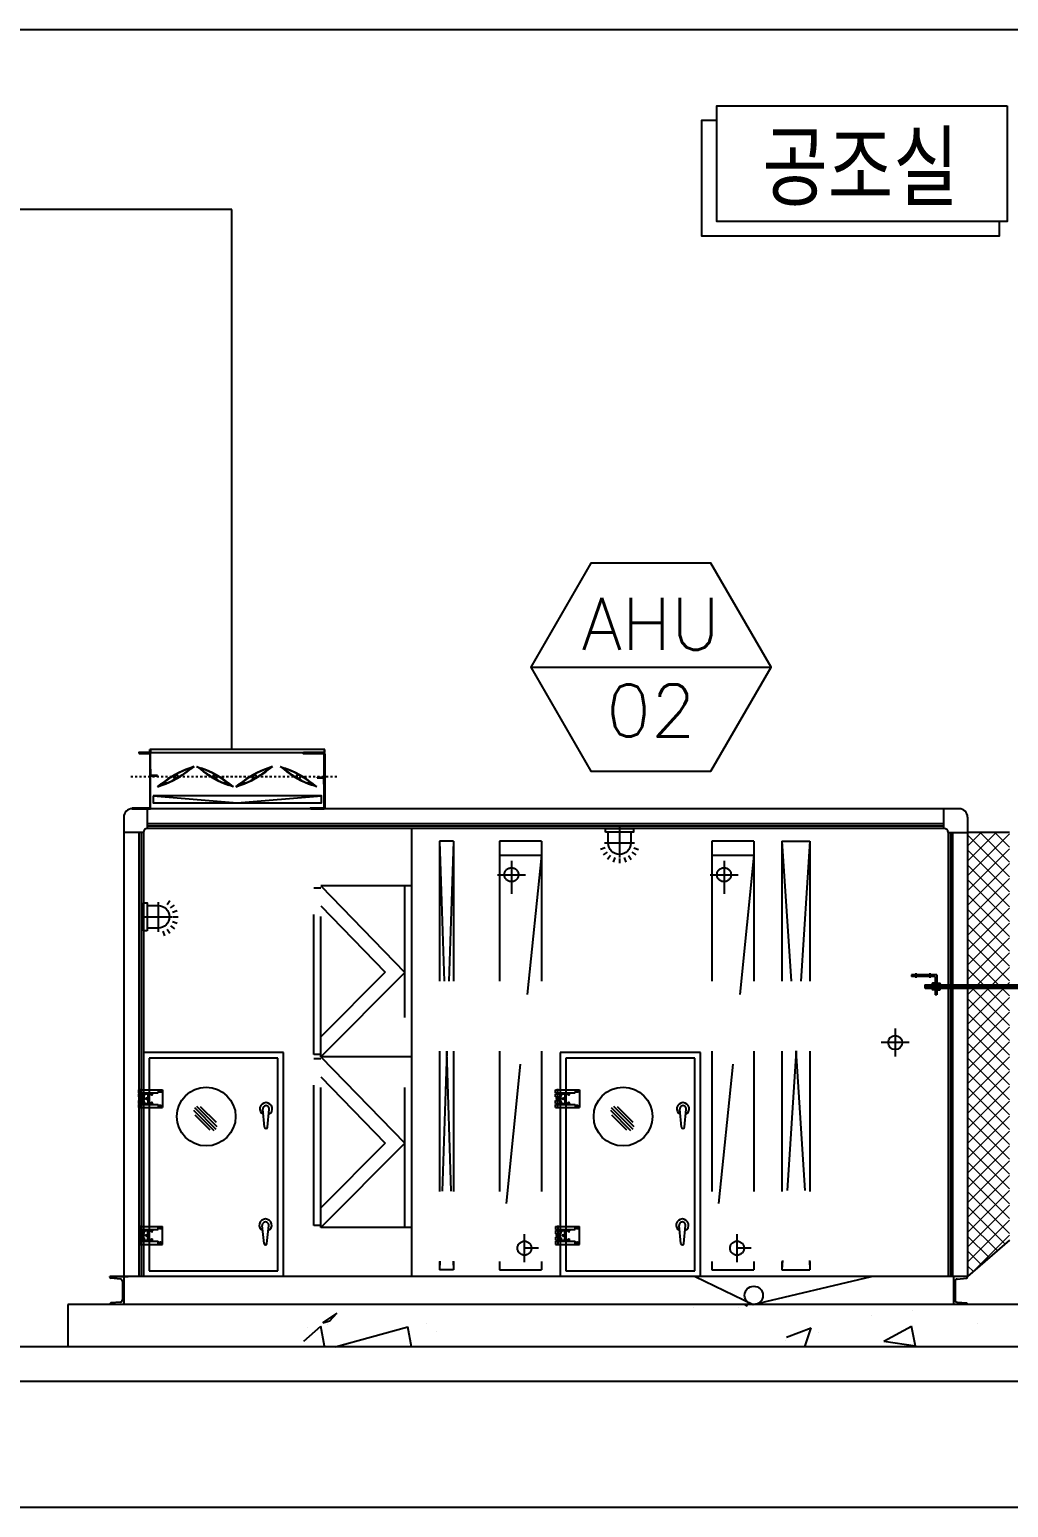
# Model space of a CAD drawing. Header units: millimetres. Extents: x -86 to 11742, y 5229 to 11464.
# Drawn here: x 8612.8 to 8657.9, y 5385.4 to 5453.5 of the extents above; entities that cross this region are included whole.
import ezdxf
from ezdxf.enums import TextEntityAlignment as Align
from ezdxf.lldxf.tags import DXFTag

# ---------------------------------------------------------------- set-up
doc = ezdxf.new("R2010")
doc.units = ezdxf.units.MM
doc.header["$LTSCALE"] = 5
for name, pattern in [('CENTER', [2, 1.25, -0.25, 0.25, -0.25]), ('CENTER2', [28.575, 19.05, -3.175, 3.175, -3.175]), ('HIDDENX2', [0.75, 0.5, -0.25]), ('PHANTOM', [63.5, 31.75, -6.35, 6.35, -6.35, 6.35, -6.35])]:
    doc.linetypes.add(name, pattern=pattern)
for name, color, linetype in [('2', 2, 'CONTINUOUS'), ('LGK-S', 121, 'CONTINUOUS'), ('NARA', 8, 'CONTINUOUS')]:
    doc.layers.add(name, color=color, linetype=linetype)
doc.styles.add('GHS', font='ROMANS.shx', dxfattribs={"bigfont": 'GHS.shx'})
doc.styles.get("Standard").update_dxf_attribs({"font": 'SYMBOL'})
tags = doc.linetypes.add('H2', pattern=[1, 0.6, -0.4]).pattern_tags.tags
tags[6:7] = [DXFTag(74, 4), DXFTag(75, 0), DXFTag(340, '0'), DXFTag(46, 1.0), DXFTag(50, 0.0), DXFTag(44, 0.0), DXFTag(45, 0.0)]
tags[4:5] = [DXFTag(74, 4), DXFTag(75, 0), DXFTag(340, '0'), DXFTag(46, 1.0), DXFTag(50, 0.0), DXFTag(44, 0.0), DXFTag(45, 0.0)]

# ---------------------------------------------------------------- blocks, each defined once
blk = doc.blocks.new('AHU2')
at = {"layer": '2', "lineweight": 0}
h = blk.add_hatch(dxfattribs=at)
h.set_pattern_fill('ANSI37', color=5, scale=300, style=0)
h.set_pattern_definition([(45, (-9166.483, -2604.373), (-26.5165, 26.5165), []), (135, (-9166.483, -2604.373), (-26.5165, -26.5165), [])])
h.paths.add_polyline_path([(607, 1889.9), (457, 1889.9), (457, 303), (607, 434.9)])
at = {"layer": '2', "color": 7}
for p, q in [((-1839.5, 2174.9), (-2499.5, 2174.9)), ((-1839.5, 2186.9), (-2462, 2186.9)), ((-2321.3, 2117.4), (-2318.4, 2119.1)), ((-2317.4, 2117.3), (-2320.4, 2115.7)), ((-2318.4, 2119.1), (-2319.1, 2120.4)), ((-2316.7, 2116), (-2317.4, 2117.3)), ((-2281.3, 2116), (-2280.6, 2117.3)), ((-2280.6, 2117.3), (-2277.6, 2115.7)), ((-2279.6, 2119.1), (-2278.9, 2120.4)), ((-2276.7, 2117.4), (-2279.6, 2119.1)), ((-2041.3, 2117.4), (-2038.4, 2119.1)), ((-2037.4, 2117.3), (-2040.4, 2115.7)), ((-2038.4, 2119.1), (-2039.1, 2120.4)), ((-2036.7, 2116), (-2037.4, 2117.3)), ((-1983.8, 2116), (-1983.1, 2117.3)), ((-1983.1, 2117.3), (-1980.1, 2115.7)), ((-1982.1, 2119.1), (-1981.4, 2120.4)), ((-1979.1, 2117.4), (-1982.1, 2119.1)), ((-2421.3, 2063.7), (-2420.6, 2062.4)), ((-2420.6, 2062.4), (-2417.6, 2064)), ((-2416.7, 2062.3), (-2419.6, 2060.6)), ((-2419.6, 2060.6), (-2418.9, 2059.3)), ((-2181.3, 2062.3), (-2178.4, 2060.6)), ((-2177.4, 2062.4), (-2180.4, 2064)), ((-2178.4, 2060.6), (-2179.1, 2059.3)), ((-2176.7, 2063.7), (-2177.4, 2062.4)), ((-2141.3, 2063.7), (-2140.6, 2062.4)), ((-2140.6, 2062.4), (-2137.6, 2064)), ((-2136.7, 2062.3), (-2139.6, 2060.6)), ((-2139.6, 2060.6), (-2138.9, 2059.3)), ((-1883.8, 2062.3), (-1880.8, 2060.6)), ((-1879.8, 2062.4), (-1882.8, 2064)), ((-1880.8, 2060.6), (-1881.5, 2059.3)), ((-1879.1, 2063.7), (-1879.8, 2062.4))]:
    blk.add_line(p, q, dxfattribs=at)
at = {"layer": '2'}
for p, q in [((-2457.5, 2117), (-2459.5, 2117)), ((-2457.5, 2094), (-2457.5, 2117)), ((-2434.5, 2092), (-2459.5, 2092)), ((-2434.5, 2094), (-2457.5, 2094)), ((-2434.5, 2092), (-2434.5, 2094)), ((-1864.5, 2087.7), (-1839.5, 2087.7)), ((-1864.5, 2087.7), (-1864.5, 2085.7)), ((-1864.5, 2085.7), (-1841.5, 2085.7)), ((-1841.5, 2085.7), (-1841.5, 2062.7)), ((-1841.5, 2062.7), (-1839.5, 2062.7)), ((427, 1974.9), (-2516.5, 1974.9)), ((-2469.5, 1904.9), (-2469.5, 1974.9)), ((372, 1904.9), (372, 1974.9)), ((-2554.5, 1944.9), (-2554.5, 304.9)), ((-2554.5, 1944.9), (-2554.5, 304.9)), ((-2554.5, 1944.9), (-2554.5, 304.9)), ((372, 1904.9), (-2469.5, 1904.9)), ((457, 1944.9), (457, 1889.9)), ((-2484.5, 1889.9), (-2554.5, 1889.9)), ((-2484.5, 1889.9), (-2484.5, 304.9)), ((387, 1889.9), (387, 304.9)), ((387, 1889.9), (457, 1889.9)), ((457, 1889.9), (457, 304.9)), ((607, 1889.9), (457, 1889.9)), ((-837.1, 1835.6), (-853.7, 1830.2)), ((-829.4, 1820.5), (-843.5, 1810.2)), ((-817.4, 1808.5), (-827.7, 1794.3)), ((-802.3, 1800.8), (-807.7, 1784.1)), ((-785.5, 1798.1), (-785.5, 1780.6)), ((-768.7, 1800.8), (-763.3, 1784.1)), ((-753.6, 1808.5), (-743.3, 1794.3)), ((-741.6, 1820.5), (-727.5, 1810.2)), ((-733.9, 1835.6), (-717.3, 1830.2)), ((-2400.1, 1633), (-2389.8, 1647.2)), ((-2388.1, 1621), (-2374, 1631.3)), ((-2380.4, 1605.9), (-2363.8, 1611.3)), ((-2377.8, 1589.2), (-2360.3, 1589.2)), ((-2415.2, 1537.6), (-2409.8, 1520.9)), ((-2400.1, 1545.3), (-2389.8, 1531.1)), ((-2388.1, 1557.3), (-2374, 1547)), ((-2380.4, 1572.4), (-2363.8, 1567)), ((347.3, 1382), (257.3, 1382)), ((257.3, 1382), (257.3, 1376)), ((341.3, 1376), (257.3, 1376)), ((272.3, 1387.6), (272.3, 1371.6)), ((322.3, 1387.6), (322.3, 1371.6)), ((341.3, 1376), (341.3, 1311)), ((347.3, 1382), (347.3, 1311)), ((302.2, 1341), (838, 1341)), ((304.7, 1346), (305.7, 1347)), ((304.7, 1346), (329.7, 1346)), ((304.7, 1346), (304.7, 1336)), ((304.7, 1336), (329.7, 1336)), ((304.7, 1336), (305.7, 1335)), ((305.7, 1347), (305.7, 1335)), ((305.7, 1347), (329.7, 1347)), ((305.7, 1335), (329.7, 1335)), ((329.7, 1350), (329.7, 1332)), ((339.3, 1353), (331.1, 1353)), ((339.3, 1347), (331.1, 1347)), ((339.3, 1335), (331.1, 1335)), ((339.3, 1329), (331.1, 1329)), ((339.3, 1353.5), (339.3, 1328.5)), ((339.3, 1353.5), (341.3, 1353.5)), ((339.3, 1328.5), (341.3, 1328.5)), ((347.3, 1353.5), (349.3, 1353.5)), ((347.3, 1328.5), (349.3, 1328.5)), ((349.3, 1353.5), (349.3, 1328.5)), ((349.3, 1353), (357.6, 1353)), ((349.3, 1347), (357.6, 1347)), ((349.3, 1335), (357.6, 1335)), ((349.3, 1329), (357.6, 1329)), ((358.9, 1350), (358.9, 1332)), ((358.9, 1347), (705, 1347)), ((358.9, 1346), (705, 1346)), ((358.9, 1336), (705, 1336)), ((358.9, 1335), (705, 1335)), ((347.3, 1311), (341.3, 1311)), ((198.7, 1190.4), (198.7, 1090.4)), ((248.7, 1140.4), (148.7, 1140.4)), ((-2604.5, 304.9), (-2539.5, 304.9)), ((-2566.8, 296), (-2600.8, 299)), ((-2566.8, 296), (-2600.8, 299)), ((-2559.5, 288.1), (-2559.5, 221.7)), ((-2554.5, 304.9), (-2554.5, 204.9)), ((407, 304.9), (407, 204.9)), ((412, 288.1), (412, 221.7)), ((419.3, 296), (453.3, 299)), ((-2566.8, 213.7), (-2600.8, 210.7)), ((419.3, 213.7), (453.3, 210.7)), ((-2604.5, 204.9), (-2604.5, 206.7)), ((457, 204.9), (457, 206.7))]:
    blk.add_line(p, q, dxfattribs=at)
at = {"layer": '2', "color": 6, "linetype": 'PHANTOM'}
for p, q in [((-2303.4, 2126.2), (-2319.1, 2120.4)), ((-2303.4, 2126.2), (-2316.7, 2116)), ((-2294.6, 2126.2), (-2281.3, 2116)), ((-2294.6, 2126.2), (-2278.9, 2120.4)), ((-2023.4, 2126.2), (-2039.1, 2120.4)), ((-2023.4, 2126.2), (-2036.7, 2116)), ((-1997, 2126.2), (-1983.8, 2116)), ((-1997, 2126.2), (-1981.4, 2120.4)), ((-2434.6, 2053.5), (-2421.3, 2063.7)), ((-2434.6, 2053.5), (-2418.9, 2059.3)), ((-2163.4, 2053.5), (-2179.1, 2059.3)), ((-2163.4, 2053.5), (-2176.7, 2063.7)), ((-2154.6, 2053.5), (-2141.3, 2063.7)), ((-2154.6, 2053.5), (-2138.9, 2059.3)), ((-1865.9, 2053.5), (-1881.5, 2059.3)), ((-1865.9, 2053.5), (-1879.1, 2063.7))]:
    blk.add_line(p, q, dxfattribs=at)
at = {"layer": '2', "color": 1, "linetype": 'CENTER'}
for p, q in [((-2530, 2089.9), (-1787.7, 2089.9)), ((-2369, 2078.5), (-2369, 2101.3)), ((-2229, 2078.5), (-2229, 2101.3)), ((-2089, 2078.5), (-2089, 2101.3))]:
    blk.add_line(p, q, dxfattribs=at)
at = {"layer": '2', "linetype": 'Continuous'}
for p, q in [((-2449.5, 2021.7), (-2149.5, 1996.7)), ((-2149.5, 1996.7), (-1849.5, 2021.7)), ((607, 434.9), (457, 304.9)), ((457, 304.9), (-2604.5, 304.9)), ((457, 204.9), (-1805.6, 204.9)), ((-522, 194.5), (-522, 194.5)), ((-359.6, 195.6), (-359.6, 195.6)), ((-338.3, 203.9), (-331.2, 199.1)), ((-331.3, 199.1), (-329.7, 203.9)), ((113.4, 167), (113.4, 167)), ((260, 183.1), (260, 183.1)), ((-1899.5, 123.7), (-1899.5, 123.7)), ((491.3, 138.3), (491.3, 138.3))]:
    blk.add_line(p, q, dxfattribs=at)
at = {"layer": '2', "color": 5}
for p, q in [((372, 1921.4), (-2469.5, 1921.4)), ((372, 1913.4), (-2469.5, 1913.4)), ((-2501, 1889.9), (-2501, 304.9)), ((-2493, 1889.9), (-2493, 304.9)), ((395.5, 1889.9), (395.5, 304.9)), ((403.5, 1889.9), (403.5, 304.9))]:
    blk.add_line(p, q, dxfattribs=at)
at = {"layer": '2', "color": 0}
blk.add_line((-1526.5, 304.9), (-1526.5, 1904.9), dxfattribs=at)
at = {"layer": '2', "color": 1}
for p, q in [((-785.5, 1911.8), (-785.5, 1801.4)), ((-732.4, 1852.4), (-838.5, 1852.4)), ((-2432, 1642.2), (-2432, 1536.1)), ((-2491.5, 1589.2), (-2381, 1589.2))]:
    blk.add_line(p, q, dxfattribs=at)
at = {"layer": '2', "color": 5, "linetype": 'HIDDENX2', "ltscale": 200}
for p, q in [((-1427.7, 1859.1), (-1427.7, 329)), ((-1427.7, 1859.1), (-1377.7, 329)), ((-1377.7, 1859.1), (-1427.7, 329)), ((-1377.7, 1859.1), (-1427.7, 1859.1)), ((-1377.7, 1859.1), (-1377.7, 329)), ((-1214.2, 1859.1), (-1214.2, 329)), ((-1064.2, 1859.1), (-1214.2, 1859.1)), ((-1064.2, 1859.1), (-1064.2, 329)), ((-455.6, 1859.1), (-455.6, 329)), ((-305.6, 1859.1), (-455.6, 1859.1)), ((-305.6, 1859.1), (-305.6, 329)), ((-105.6, 1859.1), (-205.6, 329)), ((-205.6, 1859.1), (-105.6, 329)), ((-205.6, 1859.1), (-205.6, 329)), ((-205.6, 1859.1), (-105.6, 1859.1)), ((-105.6, 1859.1), (-105.6, 329)), ((-1064.2, 1809.1), (-1214.2, 329)), ((-1214.2, 1809.1), (-1064.2, 1809.1)), ((-305.6, 1809.1), (-455.6, 329)), ((-455.6, 1809.1), (-305.6, 1809.1)), ((-1171.1, 1789.7), (-1171.1, 1671.8)), ((-412.4, 1789.7), (-412.4, 1671.8)), ((-1851.4, 1691.9), (-1876.4, 1691.9)), ((-1876.4, 1097.9), (-1876.4, 1691.9)), ((-1851.4, 1089.9), (-1851.4, 1699.9)), ((-1526.4, 1699.9), (-1851.4, 1699.9)), ((-1851.4, 1699.9), (-1551.4, 1391)), ((-1526.4, 1699.9), (-1851.4, 1699.9)), ((-1551.4, 479.9), (-1551.4, 1699.9)), ((-1526.5, 479.9), (-1526.4, 1699.9)), ((-1221.1, 1739.7), (-1121.1, 1739.7)), ((-462.4, 1739.7), (-362.4, 1739.7)), ((-1851.4, 1628.1), (-1621.6, 1391.5)), ((-1621.6, 1391.5), (-1851.4, 1160.7)), ((-1551.4, 1391), (-1851.4, 1089.9)), ((-1851.4, 1097.9), (-1876.4, 1097.9)), ((-1851.4, 1081.9), (-1876.4, 1081.9)), ((-1876.4, 487.9), (-1876.4, 1081.9)), ((-1851.4, 479.9), (-1851.4, 1089.9)), ((-1526.4, 1089.9), (-1851.4, 1089.9)), ((-1851.4, 1089.9), (-1851.4, 1089.8)), ((-1851.4, 1089.9), (-1551.4, 781)), ((-1526.4, 1089.9), (-1851.4, 1089.9)), ((-1851.4, 1018.1), (-1621.6, 781.5)), ((-1621.6, 781.5), (-1851.4, 550.7)), ((-1551.4, 781), (-1851.4, 479.9)), ((-1851.4, 487.9), (-1876.4, 487.9)), ((-1526.5, 479.9), (-1851.4, 479.9)), ((-1124.6, 356.3), (-1124.6, 456.3)), ((-365.9, 356.3), (-365.9, 456.3)), ((-1074.6, 406.3), (-1124.6, 406.3)), ((-315.9, 406.3), (-365.9, 406.3)), ((-1377.7, 329), (-1427.7, 329)), ((-1214.2, 329), (-1064.2, 329)), ((-455.6, 329), (-305.6, 329)), ((-205.6, 329), (-105.6, 329))]:
    blk.add_line(p, q, dxfattribs=at)
at = {"layer": '2', "linetype": 'ByBlock'}
for p, q in [((-1984.5, 1104.9), (-2484.5, 1104.9)), ((-2484.5, 1104.9), (-2484.5, 304.9)), ((-2004.5, 1084.9), (-2464.5, 1084.9)), ((-2464.5, 1084.9), (-2464.5, 324.9)), ((-2004.5, 324.9), (-2004.5, 1084.9)), ((-1984.5, 304.9), (-1984.5, 1104.9)), ((-496.6, 1104.9), (-996.6, 1104.9)), ((-996.6, 1104.9), (-996.6, 304.9)), ((-516.6, 1084.9), (-976.6, 1084.9)), ((-976.6, 1084.9), (-976.6, 324.9)), ((-516.6, 324.9), (-516.6, 1084.9)), ((-496.6, 304.9), (-496.6, 1104.9)), ((-2232.3, 825.5), (-2304, 897.3)), ((-2224.3, 829.9), (-2301.4, 907)), ((-2221.2, 839.2), (-2293.8, 911.8)), ((-2224.2, 854.5), (-2280.3, 910.6)), ((-2051.9, 838.4), (-2058.3, 902.4)), ((-2041.6, 838.4), (-2035.2, 902.4)), ((-744.4, 825.5), (-816.1, 897.3)), ((-736.4, 829.9), (-813.5, 907)), ((-733.3, 839.2), (-805.9, 911.8)), ((-736.3, 854.5), (-792.4, 910.6)), ((-564, 838.4), (-570.4, 902.4)), ((-553.7, 838.4), (-547.3, 902.4)), ((-2246.6, 827.5), (-2300.4, 881.3)), ((-758.7, 827.5), (-812.5, 881.3)), ((-2054, 423.1), (-2060.4, 487.2)), ((-2043.7, 423.1), (-2037.3, 487.2)), ((-566.1, 423.1), (-572.5, 487.2)), ((-555.8, 423.1), (-549.4, 487.2)), ((-2464.5, 324.9), (-2004.5, 324.9)), ((-976.6, 324.9), (-516.6, 324.9))]:
    blk.add_line(p, q, dxfattribs=at)
at = {"layer": '2', "color": 2, "linetype": 'ByBlock'}
for p, q in [((-2501.2, 972.1), (-2416.4, 972.1)), ((-2501.2, 961.2), (-2501.2, 972.1)), ((-2501.2, 961.2), (-2431.3, 961.2)), ((-2501.2, 957.2), (-2468.3, 957.2)), ((-2501.2, 946.3), (-2501.2, 957.2)), ((-2497.6, 957.2), (-2497.6, 961.2)), ((-2488.8, 957.2), (-2488.8, 961.2)), ((-2468.3, 957.2), (-2468.3, 923)), ((-2464.5, 961.2), (-2464.5, 919)), ((-2431.3, 972.1), (-2431.3, 961.2)), ((-2416.4, 972.1), (-2416.4, 908.1)), ((-1013.3, 972.1), (-928.5, 972.1)), ((-1013.3, 961.2), (-1013.3, 972.1)), ((-1013.3, 961.2), (-943.4, 961.2)), ((-1013.3, 957.2), (-980.4, 957.2)), ((-1013.3, 946.3), (-1013.3, 957.2)), ((-1009.7, 957.2), (-1009.7, 961.2)), ((-1000.9, 957.2), (-1000.9, 961.2)), ((-980.4, 957.2), (-980.4, 923)), ((-976.6, 961.2), (-976.6, 919)), ((-943.4, 972.1), (-943.4, 961.2)), ((-928.5, 972.1), (-928.5, 908.1)), ((-2501.2, 946.3), (-2483.3, 946.3)), ((-2501.2, 923), (-2501.2, 933.9)), ((-2501.2, 933.9), (-2483.3, 933.9)), ((-2501.2, 923), (-2468.3, 923)), ((-2501.2, 919), (-2431.3, 919)), ((-2501.2, 908.1), (-2501.2, 919)), ((-2501.2, 908.1), (-2416.4, 908.1)), ((-2497.6, 940.4), (-2497.6, 946.3)), ((-2497.6, 940.4), (-2497.6, 933.9)), ((-2497.6, 923), (-2497.6, 919)), ((-2488.8, 940.4), (-2488.8, 946.3)), ((-2488.8, 940.4), (-2488.8, 933.9)), ((-2488.8, 923), (-2488.8, 919)), ((-2483.3, 946.3), (-2483.3, 933.9)), ((-2431.3, 919), (-2431.3, 908.1)), ((-1013.3, 946.3), (-995.4, 946.3)), ((-1013.3, 923), (-1013.3, 933.9)), ((-1013.3, 933.9), (-995.4, 933.9)), ((-1013.3, 923), (-980.4, 923)), ((-1013.3, 919), (-943.4, 919)), ((-1013.3, 908.1), (-1013.3, 919)), ((-1013.3, 908.1), (-928.5, 908.1)), ((-1009.7, 940.4), (-1009.7, 946.3)), ((-1009.7, 940.4), (-1009.7, 933.9)), ((-1009.7, 923), (-1009.7, 919)), ((-1000.9, 940.4), (-1000.9, 946.3)), ((-1000.9, 940.4), (-1000.9, 933.9)), ((-1000.9, 923), (-1000.9, 919)), ((-995.4, 946.3), (-995.4, 933.9)), ((-943.4, 919), (-943.4, 908.1)), ((-2501.2, 483.9), (-2416.4, 483.9)), ((-2501.2, 483.9), (-2501.2, 473)), ((-2431.3, 473), (-2431.3, 483.9)), ((-2416.4, 419.9), (-2416.4, 483.9)), ((-1013.3, 483.9), (-928.5, 483.9)), ((-1013.3, 483.9), (-1013.3, 473)), ((-943.4, 473), (-943.4, 483.9)), ((-928.5, 419.9), (-928.5, 483.9)), ((-2501.2, 473), (-2431.3, 473)), ((-2501.2, 469), (-2468.3, 469)), ((-2501.2, 469), (-2501.2, 458.1)), ((-2501.2, 458.1), (-2483.3, 458.1)), ((-2501.2, 445.7), (-2501.2, 434.8)), ((-2501.2, 445.7), (-2483.3, 445.7)), ((-2501.2, 434.8), (-2468.3, 434.8)), ((-2501.2, 430.8), (-2431.3, 430.8)), ((-2501.2, 430.8), (-2501.2, 419.9)), ((-2497.6, 469), (-2497.6, 473)), ((-2497.6, 451.6), (-2497.6, 458.1)), ((-2497.6, 451.6), (-2497.6, 445.7)), ((-2497.6, 434.8), (-2497.6, 430.8)), ((-2488.8, 469), (-2488.8, 473)), ((-2488.8, 451.6), (-2488.8, 458.1)), ((-2488.8, 451.6), (-2488.8, 445.7)), ((-2488.8, 434.8), (-2488.8, 430.8)), ((-2483.3, 445.7), (-2483.3, 458.1)), ((-2468.3, 434.8), (-2468.3, 469)), ((-2464.5, 430.8), (-2464.5, 473)), ((-2431.3, 419.9), (-2431.3, 430.8)), ((-1013.3, 473), (-943.4, 473)), ((-1013.3, 469), (-980.4, 469)), ((-1013.3, 469), (-1013.3, 458.1)), ((-1013.3, 458.1), (-995.4, 458.1)), ((-1013.3, 445.7), (-1013.3, 434.8)), ((-1013.3, 445.7), (-995.4, 445.7)), ((-1013.3, 434.8), (-980.4, 434.8)), ((-1013.3, 430.8), (-943.4, 430.8)), ((-1013.3, 430.8), (-1013.3, 419.9)), ((-1009.7, 469), (-1009.7, 473)), ((-1009.7, 451.6), (-1009.7, 458.1)), ((-1009.7, 451.6), (-1009.7, 445.7)), ((-1009.7, 434.8), (-1009.7, 430.8)), ((-1000.9, 469), (-1000.9, 473)), ((-1000.9, 451.6), (-1000.9, 458.1)), ((-1000.9, 451.6), (-1000.9, 445.7)), ((-1000.9, 434.8), (-1000.9, 430.8)), ((-995.4, 445.7), (-995.4, 458.1)), ((-980.4, 434.8), (-980.4, 469)), ((-976.6, 430.8), (-976.6, 473)), ((-943.4, 419.9), (-943.4, 430.8)), ((-2501.2, 419.9), (-2416.4, 419.9)), ((-1013.3, 419.9), (-928.5, 419.9))]:
    blk.add_line(p, q, dxfattribs=at)
at = {"layer": '2', "color": 1, "linetype": 'ByBlock'}
for p, q in [((-2493.2, 904.7), (-2493.2, 975.4)), ((-2486.5, 951.8), (-2479.2, 951.8)), ((-2483.1, 955.9), (-2483.1, 947.4)), ((-2458, 955.4), (-2450.6, 955.4)), ((-2454.5, 959.5), (-2454.5, 951)), ((-2420.6, 965.7), (-2427.9, 965.7)), ((-2424.1, 969.8), (-2424.1, 961.3)), ((-1005.3, 904.7), (-1005.3, 975.4)), ((-998.6, 951.8), (-991.3, 951.8)), ((-995.1, 955.9), (-995.1, 947.4)), ((-970.1, 955.4), (-962.7, 955.4)), ((-966.6, 959.5), (-966.6, 951)), ((-932.7, 965.7), (-940, 965.7)), ((-936.2, 969.8), (-936.2, 961.3)), ((-2486.5, 928.4), (-2479.2, 928.4)), ((-2483.1, 924.3), (-2483.1, 932.8)), ((-2477.5, 940.1), (-2470.2, 940.1)), ((-2474, 944.2), (-2474, 935.7)), ((-2458, 924.7), (-2450.6, 924.7)), ((-2454.5, 920.6), (-2454.5, 929.2)), ((-2420.6, 914.5), (-2427.9, 914.5)), ((-2424.1, 910.4), (-2424.1, 918.9)), ((-998.6, 928.4), (-991.3, 928.4)), ((-995.1, 924.3), (-995.1, 932.8)), ((-989.6, 940.1), (-982.3, 940.1)), ((-986.1, 944.2), (-986.1, 935.7)), ((-970.1, 924.7), (-962.7, 924.7)), ((-966.6, 920.6), (-966.6, 929.2)), ((-932.7, 914.5), (-940, 914.5)), ((-936.2, 910.4), (-936.2, 918.9)), ((-2493.2, 487.3), (-2493.2, 416.6)), ((-2420.6, 477.5), (-2427.9, 477.5)), ((-2424.1, 481.6), (-2424.1, 473.1)), ((-1005.3, 487.3), (-1005.3, 416.6)), ((-932.7, 477.5), (-940, 477.5)), ((-936.2, 481.6), (-936.2, 473.1)), ((-2486.5, 463.6), (-2479.2, 463.6)), ((-2486.5, 440.2), (-2479.2, 440.2)), ((-2483.1, 467.7), (-2483.1, 459.2)), ((-2483.1, 436.1), (-2483.1, 444.6)), ((-2477.5, 451.9), (-2470.2, 451.9)), ((-2474, 447.8), (-2474, 456.3)), ((-2458, 467.3), (-2450.6, 467.3)), ((-2458, 436.6), (-2450.6, 436.6)), ((-2454.5, 471.4), (-2454.5, 462.8)), ((-2454.5, 432.5), (-2454.5, 441)), ((-2420.6, 426.3), (-2427.9, 426.3)), ((-2424.1, 422.2), (-2424.1, 430.7)), ((-998.6, 463.6), (-991.3, 463.6)), ((-998.6, 440.2), (-991.3, 440.2)), ((-995.1, 467.7), (-995.1, 459.2)), ((-995.1, 436.1), (-995.1, 444.6)), ((-989.6, 451.9), (-982.3, 451.9)), ((-986.1, 447.8), (-986.1, 456.3)), ((-970.1, 467.3), (-962.7, 467.3)), ((-970.1, 436.6), (-962.7, 436.6)), ((-966.6, 471.4), (-966.6, 462.8)), ((-966.6, 432.5), (-966.6, 441)), ((-932.7, 426.3), (-940, 426.3)), ((-936.2, 422.2), (-936.2, 430.7))]:
    blk.add_line(p, q, dxfattribs=at)
at = {"layer": '2', "linetype": 'CENTER2'}
for p, q in [((-2604.5, 303), (-2604.5, 304.9)), ((457, 303), (457, 304.9))]:
    blk.add_line(p, q, dxfattribs=at)
at = {"layer": '2', "color": 0, "linetype": 'Continuous'}
for p, q in [((-514.9, 304.9), (-308, 204.9)), ((-308, 204.9), (113.8, 304.9))]:
    blk.add_line(p, q, dxfattribs=at)
at = {"layer": '2', "color": 9, "linetype": 'Continuous'}
for p, q in [((2934.9, 204.9), (-2754.5, 204.9)), ((-2754.5, 204.9), (-2754.5, 53.9)), ((-1843.9, 139.8), (-1793.5, 173.9)), ((-1819.5, 147.4), (-1793.7, 174.1)), ((-1912.1, 74.4), (-1851.7, 127.5)), ((-1837.7, 57.1), (-1851.7, 127.7)), ((-1844.1, 140), (-1819.4, 147.4)), ((-1826.7, 132.3), (-1826.7, 132.3)), ((-1800.7, 53.9), (-1540.5, 125.6)), ((-1527.8, 53.9), (-1541.1, 126)), ((-1474.1, 138.9), (-1474.1, 138.9)), ((-1439, 109.7), (-1439, 109.7)), ((-189.7, 88.1), (-100.8, 122.2)), ((-124, 53.9), (-101.1, 122.4)), ((-75.7, 105.9), (-75.7, 105.9)), ((157.7, 74.4), (256.6, 127.5)), ((270.7, 57.1), (256.6, 127.7)), ((2934.9, 53.9), (-2754.5, 53.9)), ((-1848.8, 103.7), (-1848.8, 103.7)), ((-191.8, 75), (-191.8, 75)), ((157.6, 74.7), (270.5, 57.2))]:
    blk.add_line(p, q, dxfattribs=at)
at = {"layer": '2', "color": 7}
for points in [[(-2461.5, 2172.9), (-2461.5, 1976.9), (-2522.5, 1976.9), (-2522.5, 1977.4), (-2524.5, 1977.4), (-2524.5, 1974.9), (-2459.5, 1974.9), (-2459.5, 2174.9), (-2499.5, 2174.9), (-2499.5, 2172.4), (-2497.5, 2172.4), (-2497.5, 2172.9)], [(-2462, 2186.9), (-2459.5, 2186.9), (-2459.5, 2174.9), (-2499.5, 2174.9), (-2499.5, 2177.4), (-2462, 2177.4)], [(-1837.5, 2172.9), (-1837.5, 1976.9), (-1889, 1976.9), (-1889, 1977.4), (-1887, 1977.4), (-1887, 1974.9), (-1839.5, 1974.9), (-1839.5, 2174.9), (-1912, 2174.9), (-1912, 2172.4), (-1914, 2172.4), (-1914, 2172.9)], [(-1837, 2186.9), (-1839.5, 2186.9), (-1839.5, 2174.9), (-1912, 2174.9), (-1912, 2177.4), (-1837, 2177.4)]]:
    blk.add_lwpolyline(points, close=True, dxfattribs=at)
at = {"layer": '2', "linetype": 'Continuous'}
blk.add_lwpolyline([(-2449.5, 2021.7), (-2449.5, 1996.7), (-1849.5, 1996.7), (-1849.5, 2021.7)], close=True, dxfattribs=at)
at = {"layer": '2', "color": 2, "linetype": 'H2'}
for points in [[(-835.8, 1891.6), (-835.8, 1904.9), (-735.2, 1904.9), (-735.2, 1891.6)], [(-2471.3, 1538.9), (-2484.5, 1538.9), (-2484.5, 1639.4), (-2471.3, 1639.4)]]:
    blk.add_lwpolyline(points, close=True, dxfattribs=at)
for points in [[(-745.4, 1891.6), (-745.4, 1852.4, -1), (-825.6, 1852.4), (-825.6, 1891.6)], [(-2471.3, 1629.2), (-2432, 1629.2, -1), (-2432, 1549.1), (-2471.3, 1549.1)]]:
    blk.add_lwpolyline(points, format="xyb", dxfattribs=at)
at = {"layer": '2', "color": 7}
for centre in [(-2369, 2089.9), (-2229, 2089.9), (-2089, 2089.9), (-1931.5, 2089.9)]:
    blk.add_circle(centre, 6.5, dxfattribs=at)
at = {"layer": '2', "color": 5, "linetype": 'HIDDENX2', "ltscale": 200}
for centre in [(-1171.1, 1739.7), (-412.4, 1739.7), (-1124.6, 406.3), (-365.9, 406.3)]:
    blk.add_circle(centre, 25, dxfattribs=at)
at = {"layer": '2'}
blk.add_circle((198.7, 1140.4), 25, dxfattribs=at)
at = {"layer": '2', "color": 2, "linetype": 'ByBlock'}
for centre in [(-2483.1, 951.8), (-2454.5, 955.4), (-2424.1, 965.7), (-995.1, 951.8), (-966.6, 955.4), (-936.2, 965.7), (-2483.1, 928.4), (-2474, 940.1), (-2454.5, 924.7), (-2424.1, 914.5), (-995.1, 928.4), (-986.1, 940.1), (-966.6, 924.7), (-936.2, 914.5), (-2424.1, 477.5), (-936.2, 477.5), (-2483.1, 463.6), (-2483.1, 440.2), (-2474, 451.9), (-2454.5, 467.3), (-2454.5, 436.6), (-2424.1, 426.3), (-995.1, 463.6), (-995.1, 440.2), (-986.1, 451.9), (-966.6, 467.3), (-966.6, 436.6), (-936.2, 426.3)]:
    blk.add_circle(centre, 2.54, dxfattribs=at)
at = {"layer": '2', "linetype": 'ByBlock'}
for centre in [(-2260.5, 876.3), (-772.6, 876.3)]:
    blk.add_circle(centre, 105, dxfattribs=at)
at = {"layer": '2', "color": 0, "linetype": 'Continuous'}
blk.add_circle((-306.1, 237.6), 32.8, dxfattribs=at)
at = {"layer": '2', "color": 7}
for centre, radius, start, end in [((-2221, 1822.8), 313.3, 108.2484, 129.7516), ((-2517, 2356.9), 313.3, 288.2484, 309.7516), ((-2229.8, 1840.3), 292.2, 108.9567, 118.2294), ((-2506.9, 2340.1), 292.2, 299.7706, 309.0433), ((-2321.8, 2116), 3, 166.6176, 251.3824), ((-2321.8, 2116), 1.5, 70.8103, 347.1897), ((-2081, 2356.9), 313.3, 230.2484, 251.7516), ((-2377, 1822.8), 313.3, 50.2484, 71.7516), ((-2276.2, 2116), 1.5, 192.8103, 109.1897), ((-2276.2, 2116), 3, 288.6176, 13.3824), ((-2091.2, 2340.1), 292.2, 230.9567, 240.2294), ((-2368.2, 1840.3), 292.2, 61.7706, 71.0433), ((-1941, 1822.8), 313.3, 108.2484, 129.7516), ((-2237, 2356.9), 313.3, 288.2484, 309.7516), ((-1949.8, 1840.3), 292.2, 108.9567, 118.2294), ((-2226.9, 2340.1), 292.2, 299.7706, 309.0433), ((-2041.8, 2116), 3, 166.6176, 251.3824), ((-2041.8, 2116), 1.5, 70.8103, 347.1897), ((-1783.4, 2356.9), 313.3, 230.2484, 251.7516), ((-2079.5, 1822.8), 313.3, 50.2484, 71.7516), ((-1978.6, 2116), 1.5, 192.8103, 109.1897), ((-1978.6, 2116), 3, 288.6176, 13.3824), ((-1793.6, 2340.1), 292.2, 230.9567, 240.2294), ((-2070.6, 1840.3), 292.2, 61.7706, 71.0433), ((-2416.2, 2063.7), 1.5, 250.8103, 167.1897), ((-2231.2, 1839.6), 292.2, 119.7706, 129.0433), ((-2416.2, 2063.7), 3, 346.6176, 71.3824), ((-2508.2, 2339.4), 292.2, 288.9567, 298.2294), ((-2369, 2089.9), 8, 154.9797, 263.0203), ((-2369, 2089.9), 8, 334.9797, 83.0203), ((-2229, 2089.9), 8, 96.9797, 205.0203), ((-2229, 2089.9), 8, 276.9797, 25.0203), ((-2089.8, 2339.4), 292.2, 241.7706, 251.0433), ((-2366.9, 1839.6), 292.2, 50.9567, 60.2294), ((-2181.8, 2063.7), 3, 108.6176, 193.3824), ((-2181.8, 2063.7), 1.5, 12.8103, 289.1897), ((-2136.2, 2063.7), 1.5, 250.8103, 167.1897), ((-1951.2, 1839.6), 292.2, 119.7706, 129.0433), ((-2136.2, 2063.7), 3, 346.6176, 71.3824), ((-2228.2, 2339.4), 292.2, 288.9567, 298.2294), ((-2089, 2089.9), 8, 154.9797, 263.0203), ((-2089, 2089.9), 8, 334.9797, 83.0203), ((-1931.5, 2089.9), 8, 96.9797, 205.0203), ((-1931.5, 2089.9), 8, 276.9797, 25.0203), ((-1792.3, 2339.4), 292.2, 241.7706, 251.0433), ((-2069.3, 1839.6), 292.2, 50.9567, 60.2294), ((-1884.3, 2063.7), 3, 108.6176, 193.3824), ((-1884.3, 2063.7), 1.5, 12.8103, 289.1897)]:
    blk.add_arc(centre, radius, start, end, dxfattribs=at)
at = {"layer": '2'}
for centre, radius, start, end in [((-2524.5, 1944.9), 30, 90, 180), ((427, 1944.9), 30, 0, 90), ((-2469.5, 1889.9), 15, 90, 180), ((372, 1889.9), 15, 0, 90), ((333.7, 1350), 3.98, 131.1242, 228.8758), ((333.7, 1332), 3.98, 131.1242, 228.8758), ((351.1, 1339.5), 21.3, 159.396, 175.9641), ((351.1, 1342.5), 21.3, 184.0359, 200.604), ((355, 1350), 3.98, 311.1242, 48.8758), ((337.6, 1339.5), 21.3, 4.0359, 20.604), ((337.6, 1342.5), 21.3, 339.396, 355.9641), ((355, 1332), 3.98, 311.1242, 48.8758), ((-2600.5, 303), 4, 180, 265), ((-2600.5, 303), 4, 180, 265), ((-2567.5, 288.1), 8, 0, 85), ((420, 288.1), 8, 95, 180), ((453, 303), 4, 275, 0), ((-2567.5, 221.7), 8, 275, 0), ((420, 221.7), 8, 180, 265), ((-2600.5, 206.7), 4, 95, 180), ((453, 206.7), 4, 0, 85)]:
    blk.add_arc(centre, radius, start, end, dxfattribs=at)
at = {"layer": '2', "linetype": 'ByBlock'}
for centre, radius, start, end in [((-2046.8, 903.6), 22.3, 295.6773, 244.3227), ((-2046.8, 903.6), 11.6, 354.2718, 185.7282), ((-558.8, 903.6), 22.3, 295.6773, 244.3227), ((-558.8, 903.6), 11.6, 354.2718, 185.7282), ((-2046.8, 838.9), 5.17, 185.7282, 354.2718), ((-558.8, 838.9), 5.17, 185.7282, 354.2718), ((-2048.9, 488.3), 22.3, 295.6773, 244.3227), ((-2048.9, 488.3), 11.6, 354.2718, 185.7282), ((-561, 488.3), 22.3, 295.6773, 244.3227), ((-561, 488.3), 11.6, 354.2718, 185.7282), ((-2048.9, 423.6), 5.17, 185.7282, 354.2718), ((-561, 423.6), 5.17, 185.7282, 354.2718)]:
    blk.add_arc(centre, radius, start, end, dxfattribs=at)

msp = doc.modelspace()

# ---------------------------------------------------------------- linework, layer by layer
at = {"layer": 'LGK-S'}
msp.add_lwpolyline([(8534.325, 5453.49), (8692.634, 5453.49), (8692.634, 5385.414), (8534.325, 5385.414)], close=True, dxfattribs=at)
at = {"layer": 'NARA', "color": 8}
for p, q in [((8622.102, 5445.194), (8529.556, 5445.194)), ((8622.102, 5420.33), (8622.102, 5445.194)), ((8635.878, 5424.117), (8646.937, 5424.117)), ((8703.146, 5392.809), (8529.603, 5392.809)), ((9009.208, 5391.209), (8528.003, 5391.209))]:
    msp.add_line(p, q, dxfattribs=at)
for points in [[(8657.812, 5449.98), (8657.812, 5444.647), (8644.447, 5444.647), (8644.447, 5449.98)], [(8644.172, 5419.328), (8646.937, 5424.117), (8644.172, 5428.906), (8638.642, 5428.906), (8635.878, 5424.117), (8638.642, 5419.328)]]:
    msp.add_lwpolyline(points, close=True, dxfattribs=at)
msp.add_lwpolyline([(8657.447, 5444.647), (8657.447, 5443.98), (8643.748, 5443.98), (8643.748, 5449.313), (8644.415, 5449.313)], dxfattribs=at)

# ---------------------------------------------------------------- block references
at = {"layer": 'NARA', "color": 8, "xscale": 0.0129024000008901, "yscale": 0.0129024000008901, "zscale": 0.0129024000008901}
msp.add_blockref('AHU2', (8650.093, 5392.114), dxfattribs=at)

# ---------------------------------------------------------------- texts
at = {"layer": 'NARA', "color": 8, "width": 0.8}
msp.add_text('공조실', height=3, dxfattribs=at).set_placement((8646.544, 5445.694))
at = {"layer": 'NARA', "color": 8, "style": 'GHS'}
for s, p in [('AHU', (8641.407, 5426.112)), ('02', (8641.407, 5422.121))]:
    msp.add_text(s, height=2.4, dxfattribs=at).set_placement(p, align=Align.MIDDLE)

doc.saveas('drawing.dxf')
